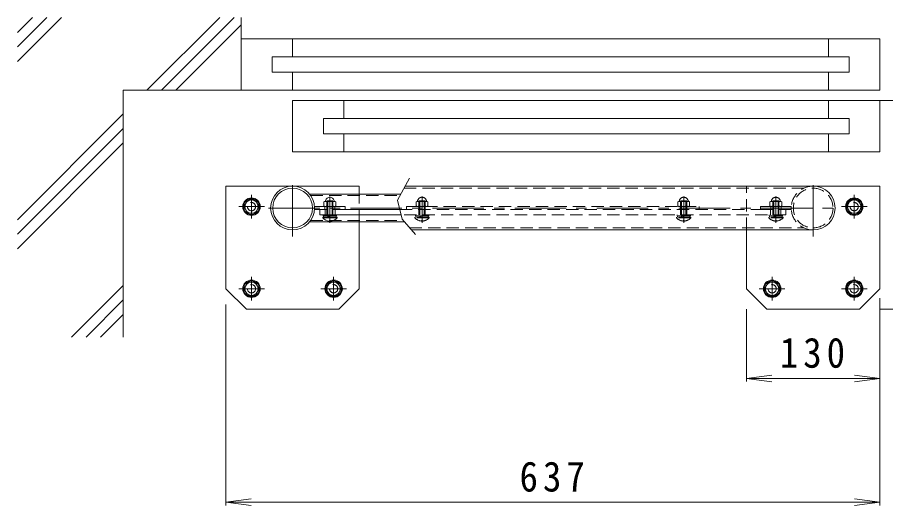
# Model space of a CAD drawing. Units: millimetres, scale not verified. Extents: x -816 to 1735, y -1360 to 1156.
# Drawn here: x -626 to 220, y 680 to 1156 of the extents above; entities that cross this region are included whole.
import ezdxf

# ---------------------------------------------------------------- set-up
doc = ezdxf.new("R2010")
doc.units = ezdxf.units.MM
doc.header["$LTSCALE"] = 10
for name, pattern in [('CHAIN1', [8, 5, -1, 1, -1]), ('DASHED1', [1.8, 1.2, -0.6]), ('DOUBLE_CHAIN1', [8.8, 5, -1, 0.6, -0.6, 0.6, -1])]:
    doc.linetypes.add(name, pattern=pattern)
for name, color, linetype, lineweight in [('0-0_通り芯', 4, 'Continuous', 9), ('0-1_躯体', 3, 'CHAIN1', 9), ('0-2_仕上', 6, 'Continuous', 5), ('0-4_その他', 7, 'Continuous', 9), ('0-5_寸法', 2, 'Continuous', 9), ('0-9', 2, 'Continuous', 9), ('0-A', 2, 'Continuous', 9), ('0-B', 2, 'Continuous', 9), ('0-E', 7, 'Continuous', 9), ('0-F', 7, 'Continuous', 9)]:
    doc.layers.add(name, color=color, linetype=linetype, lineweight=lineweight)
doc.styles.add('ＭＳ ゴシック', font='')
doc.styles.get('ＭＳ ゴシック').set_extended_font_data('MS Gothic')

msp = doc.modelspace()

# ---------------------------------------------------------------- linework, layer by layer
at = {"layer": '0-0_通り芯', "linetype": 'CHAIN1'}
for p, q in [((-357.75, 942.18), (-357.75, 1000.75)), ((149.55, 942.18), (149.55, 997.9)), ((-397.75, 982.72), (-397.75, 959.72)), ((189.55, 982.72), (189.55, 959.72)), ((-385.25, 971.22), (-410.26, 971.22)), ((-381.25, 969.87), (173.35, 969.87)), ((202.05, 971.22), (177.04, 971.22)), ((-397.75, 902.72), (-397.75, 879.72)), ((-317.75, 902.72), (-317.75, 879.72)), ((109.55, 902.72), (109.55, 879.72)), ((189.55, 902.72), (189.55, 879.72)), ((-385.25, 891.22), (-410.26, 891.22)), ((-305.25, 891.22), (-330.26, 891.22)), ((122.05, 891.22), (97.04, 891.22)), ((202.05, 891.22), (177.04, 891.22))]:
    msp.add_line(p, q, dxfattribs=at)
at = {"layer": '0-0_通り芯'}
for p, q in [((-422.75, 891.22), (-422.75, 991.22)), ((-248.08, 991.22), (214.55, 991.22)), ((214.55, 891.22), (214.55, 991.22)), ((-341.29, 983.47), (-252.3, 983.47)), ((-341.29, 956.27), (-248.71, 956.27)), ((-292.75, 891.22), (-292.75, 956.27)), ((-241.97, 948.52), (149.55, 948.52)), ((84.55, 891.22), (84.55, 948.52)), ((-422.75, 891.22), (-402.75, 871.22)), ((-312.75, 871.22), (-292.75, 891.22)), ((104.55, 871.22), (84.55, 891.22)), ((214.55, 891.22), (194.55, 871.22)), ((-312.75, 871.22), (-402.75, 871.22)), ((104.55, 871.22), (194.55, 871.22))]:
    msp.add_line(p, q, dxfattribs=at)
at = {"layer": '0-0_通り芯', "linetype": 'DASHED1'}
for p, q in [((84.55, 948.52), (84.55, 991.22)), ((-340.16, 981.97), (-253.12, 981.97)), ((-292.75, 956.27), (-292.75, 983.47)), ((-249.17, 989.22), (140.53, 989.22)), ((-340.16, 957.77), (-250.01, 957.77)), ((-243.71, 950.52), (140.53, 950.52))]:
    msp.add_line(p, q, dxfattribs=at)
at = {"layer": '0-0_通り芯'}
msp.add_lwpolyline([(-292.75, 983.47), (-292.75, 991.22), (-422.75, 991.22)], dxfattribs=at)
for radius in [21.35, 19.35]:
    msp.add_circle((-357.75, 969.87), radius, dxfattribs=at)
at = {"layer": '0-0_通り芯', "linetype": 'DASHED1'}
msp.add_circle((149.55, 969.87), 19.35, dxfattribs=at)
msp.add_arc((149.55, 969.87), 21.35, 90, 270, dxfattribs=at)
at = {"layer": '0-0_通り芯'}
msp.add_arc((149.55, 969.87), 21.35, 270, 90, dxfattribs=at)
at = {"layer": '0-1_躯体'}
for p, q in [((-321.4, 955.53), (-321.4, 981.21)), ((-231.6, 955.53), (-231.6, 981.21)), ((23.4, 955.53), (23.4, 981.21)), ((113.2, 955.53), (113.2, 981.21))]:
    msp.add_line(p, q, dxfattribs=at)
at = {"layer": '0-1_躯体', "linetype": 'Continuous'}
for p, q in [((-336.4, 971.37), (-306.4, 971.37)), ((-336.4, 968.37), (-336.4, 971.37)), ((-336.4, 968.37), (-324.4, 968.37)), ((-326.4, 968.37), (-326.4, 971.37)), ((-318.4, 968.37), (-306.4, 968.37)), ((-316.4, 968.37), (-316.4, 971.37)), ((-306.4, 968.37), (-306.4, 971.37))]:
    msp.add_line(p, q, dxfattribs=at)
at = {"layer": '0-1_躯体', "linetype": 'DASHED1'}
for p, q in [((-246.6, 971.37), (38.4, 971.37)), ((-246.6, 968.37), (-246.6, 971.37)), ((38.4, 968.37), (38.4, 971.37)), ((98.2, 968.37), (98.2, 971.37)), ((110.2, 968.37), (98.2, 968.37)), ((108.2, 968.37), (108.2, 971.37)), ((128.2, 968.37), (116.2, 968.37)), ((118.2, 968.37), (118.2, 971.37))]:
    msp.add_line(p, q, dxfattribs=at)
msp.add_lwpolyline([(128.2, 968.37), (128.2, 971.37), (98.2, 971.37)], dxfattribs=at)
at = {"layer": '0-2_仕上'}
for p, q in [((-331.1, 963.37), (-331.1, 968.37)), ((-326.1, 963.37), (-326.1, 968.37)), ((-316.1, 963.37), (-316.1, 968.37)), ((-306.4, 968.37), (-253.26, 968.37)), ((-331.1, 963.37), (-252.05, 963.37))]:
    msp.add_line(p, q, dxfattribs=at)
at = {"layer": '0-2_仕上', "linetype": 'DASHED1'}
for p, q in [((-253.26, 968.37), (98.2, 968.37)), ((107.9, 963.37), (107.9, 968.37)), ((117.9, 963.37), (117.9, 968.37)), ((122.9, 963.37), (122.9, 968.37)), ((122.9, 963.37), (-252.05, 963.37))]:
    msp.add_line(p, q, dxfattribs=at)
at = {"layer": '0-4_その他'}
for p, q in [((214.55, 680.14), (214.55, 882.05)), ((-422.75, 680.14), (-422.75, 875.81)), ((84.55, 800.8), (84.55, 871.22)), ((357.55, 871.22), (214.55, 871.22)), ((84.55, 803.8), (109.33, 807.06)), ((84.55, 803.8), (214.55, 803.8)), ((84.55, 803.8), (109.33, 800.54)), ((214.55, 803.8), (189.76, 807.06)), ((214.55, 803.8), (189.76, 800.54)), ((-422.75, 683.14), (-397.97, 686.4)), ((214.55, 683.14), (189.76, 686.4)), ((-422.75, 683.14), (-397.97, 679.88)), ((-422.75, 683.14), (214.55, 683.14)), ((214.55, 683.14), (189.76, 679.88))]:
    msp.add_line(p, q, dxfattribs=at)
at = {"layer": '0-5_寸法', "color": 7, "linetype": 'DOUBLE_CHAIN1'}
msp.add_line((214.55, 1074.61), (670.41, 1074.61), dxfattribs=at)
at = {"layer": '0-9'}
for centre, radius in [((-397.75, 971.22), 8.5), ((-397.75, 971.22), 7.7), ((189.55, 971.22), 8.5), ((189.55, 971.22), 7.7), ((-397.75, 891.22), 8.5), ((-397.75, 891.22), 7.7), ((-317.75, 891.22), 8.5), ((-317.75, 891.22), 7.7), ((109.55, 891.22), 8.5), ((109.55, 891.22), 7.7), ((189.55, 891.22), 8.5), ((189.55, 891.22), 7.7)]:
    msp.add_circle(centre, radius, dxfattribs=at)
at = {"layer": '0-A'}
for p, q in [((-326.17, 976.37), (-316.63, 976.37)), ((-325.65, 976.96), (-325.65, 977.34)), ((-324.29, 975.79), (-324.29, 971.94)), ((-318.52, 975.79), (-318.52, 971.94)), ((-317.15, 977.34), (-317.15, 976.96)), ((-316.9, 976.52), (-315.63, 975.79)), ((-315.63, 975.79), (-315.63, 971.94)), ((-326.17, 971.37), (-327.18, 971.94)), ((-324.4, 963.37), (-324.4, 971.37)), ((-323.53, 963.37), (-323.53, 971.37)), ((-319.27, 963.37), (-319.27, 971.37)), ((-318.4, 963.37), (-318.4, 971.37)), ((-316.63, 971.37), (-315.63, 971.94)), ((-314.4, 960.45), (-328.4, 960.45)), ((-327.9, 962.37), (-327.9, 963.37)), ((-314.9, 962.37), (-327.9, 962.37)), ((-327.5, 960.87), (-327.5, 962.37)), ((-323.4, 960.87), (-323.4, 962.37)), ((-322.4, 960.87), (-322.4, 962.37)), ((-321.88, 957.18), (-321.88, 957.8)), ((-315.3, 960.87), (-315.3, 962.37)), ((-314.9, 962.37), (-314.9, 963.37)), ((-314.4, 960.87), (-314.4, 960.45))]:
    msp.add_line(p, q, dxfattribs=at)
at = {"layer": '0-A', "linetype": 'DASHED1'}
for p, q in [((-324.4, 971.37), (-324.4, 976.87)), ((-318.4, 976.87), (-324.4, 976.87)), ((-323.53, 971.37), (-323.53, 976.87)), ((-319.27, 971.37), (-319.27, 976.87)), ((-318.4, 971.37), (-318.4, 976.87)), ((-236.37, 976.37), (-226.83, 976.37)), ((-235.85, 976.96), (-235.85, 977.34)), ((-234.6, 963.37), (-234.6, 976.87)), ((-228.6, 976.87), (-234.6, 976.87)), ((-234.49, 975.79), (-234.49, 971.94)), ((-233.73, 963.37), (-233.73, 976.87)), ((-229.47, 963.37), (-229.47, 976.87)), ((-228.72, 975.79), (-228.72, 971.94)), ((-228.6, 963.37), (-228.6, 976.87)), ((-227.35, 977.34), (-227.35, 976.96)), ((-227.1, 976.52), (-225.83, 975.79)), ((-225.83, 975.79), (-225.83, 971.94)), ((18.9, 976.52), (17.62, 975.79)), ((17.62, 975.79), (17.62, 971.94)), ((18.63, 976.37), (28.17, 976.37)), ((19.15, 976.96), (19.15, 977.34)), ((26.4, 976.87), (20.4, 976.87)), ((20.4, 963.37), (20.4, 976.87)), ((20.51, 975.79), (20.51, 971.94)), ((21.27, 963.37), (21.27, 976.87)), ((25.53, 963.37), (25.53, 976.87)), ((26.28, 975.79), (26.28, 971.94)), ((26.4, 963.37), (26.4, 976.87)), ((27.65, 977.34), (27.65, 976.96)), ((27.9, 976.52), (29.17, 975.79)), ((29.17, 975.79), (29.17, 971.94)), ((108.7, 976.52), (107.42, 975.79)), ((107.42, 975.79), (107.42, 971.94)), ((108.43, 976.37), (117.97, 976.37)), ((108.95, 976.96), (108.95, 977.34)), ((116.2, 976.87), (110.2, 976.87)), ((110.2, 963.37), (110.2, 976.87)), ((110.31, 975.79), (110.31, 971.94)), ((111.07, 963.37), (111.07, 976.87)), ((115.33, 963.37), (115.33, 976.87)), ((116.08, 975.79), (116.08, 971.94)), ((116.2, 963.37), (116.2, 976.87)), ((117.45, 977.34), (117.45, 976.96)), ((117.7, 976.52), (118.97, 975.79)), ((118.97, 975.79), (118.97, 971.94)), ((-236.37, 971.37), (-237.38, 971.94)), ((-226.83, 971.37), (-225.83, 971.94)), ((18.63, 971.37), (17.62, 971.94)), ((28.17, 971.37), (29.17, 971.94)), ((108.43, 971.37), (107.42, 971.94)), ((117.97, 971.37), (118.97, 971.94)), ((-224.6, 960.45), (-238.6, 960.45)), ((-238.1, 962.37), (-238.1, 963.37)), ((-225.1, 962.37), (-238.1, 962.37)), ((-237.7, 960.87), (-237.7, 962.37)), ((-233.6, 960.87), (-233.6, 962.37)), ((-232.6, 960.87), (-232.6, 962.37)), ((-232.08, 957.18), (-232.08, 957.8)), ((-225.5, 960.87), (-225.5, 962.37)), ((-225.1, 962.37), (-225.1, 963.37)), ((-224.6, 960.87), (-224.6, 960.45)), ((16.4, 960.87), (16.4, 960.45)), ((30.4, 960.87), (16.4, 960.87)), ((17.3, 960.87), (17.3, 962.37)), ((21.4, 960.87), (21.4, 962.37)), ((22.4, 960.87), (22.4, 962.37)), ((23.88, 957.8), (22.92, 957.8)), ((22.92, 957.18), (22.92, 957.8)), ((23.88, 957.18), (23.88, 957.8)), ((29.5, 960.87), (29.5, 962.37)), ((29.9, 962.37), (29.9, 963.37)), ((106.2, 960.87), (106.2, 960.45)), ((120.2, 960.87), (106.2, 960.87)), ((107.1, 960.87), (107.1, 962.37)), ((111.2, 960.87), (111.2, 962.37)), ((112.2, 960.87), (112.2, 962.37)), ((113.68, 957.8), (112.72, 957.8)), ((112.72, 957.18), (112.72, 957.8)), ((113.68, 957.18), (113.68, 957.8)), ((119.3, 960.87), (119.3, 962.37)), ((119.7, 962.37), (119.7, 963.37))]:
    msp.add_line(p, q, dxfattribs=at)
at = {"layer": '0-A'}
for points in [[(-325.9, 976.52), (-327.18, 975.79), (-327.18, 971.94)], [(-314.4, 960.87), (-328.4, 960.87), (-328.4, 960.45)], [(-320.92, 957.18), (-320.92, 957.8), (-321.88, 957.8)]]:
    msp.add_lwpolyline(points, dxfattribs=at)
at = {"layer": '0-A', "linetype": 'DASHED1'}
for points in [[(-236.1, 976.52), (-237.38, 975.79), (-237.38, 971.94)], [(-224.6, 960.87), (-238.6, 960.87), (-238.6, 960.45)], [(-231.12, 957.18), (-231.12, 957.8), (-232.08, 957.8)], [(30.4, 960.87), (30.4, 960.45), (16.4, 960.45)], [(29.9, 962.37), (16.9, 962.37), (16.9, 963.37)], [(120.2, 960.87), (120.2, 960.45), (106.2, 960.45)], [(119.7, 962.37), (106.7, 962.37), (106.7, 963.37)]]:
    msp.add_lwpolyline(points, dxfattribs=at)
at = {"layer": '0-A'}
for centre, radius, start, end in [((-326.17, 973.01), 3.36, 55.84544, 90), ((-326.15, 976.96), 0.5, 300.0011, 0), ((-321.4, 975.87), 4.5, 19.18785, 160.81424), ((-321.4, 968.88), 7.49, 67.32349, 112.67651), ((-316.63, 973.01), 3.36, 90, 124.15456), ((-316.65, 976.96), 0.5, 180, 239.9989), ((-326.17, 974.72), 3.36, 270, 304.15456), ((-321.4, 978.85), 7.49, 247.32349, 292.67651), ((-316.63, 974.72), 3.36, 235.84544, 270), ((-321.4, 966.27), 9.1, 219.71515, 266.98228), ((-321.4, 966.27), 9.1, 273.01741, 320.28485)]:
    msp.add_arc(centre, radius, start, end, dxfattribs=at)
at = {"layer": '0-A', "linetype": 'DASHED1'}
for centre, radius, start, end in [((-236.37, 973.01), 3.36, 55.84544, 90), ((-236.35, 976.96), 0.5, 300.0011, 0), ((-231.6, 975.87), 4.5, 19.18785, 160.81424), ((-231.6, 968.88), 7.49, 67.32349, 112.67651), ((-226.83, 973.01), 3.36, 90, 124.15456), ((-226.85, 976.96), 0.5, 180, 239.9989), ((18.63, 973.01), 3.36, 55.84544, 90), ((18.65, 976.96), 0.5, 300.0011, 0), ((23.4, 975.87), 4.5, 19.18785, 160.81424), ((23.4, 968.88), 7.49, 67.32349, 112.67651), ((28.17, 973.01), 3.36, 90, 124.15456), ((28.15, 976.96), 0.5, 180, 239.9989), ((108.43, 973.01), 3.36, 55.84544, 90), ((108.45, 976.96), 0.5, 300.0011, 0), ((113.2, 975.87), 4.5, 19.18785, 160.81424), ((113.2, 968.88), 7.49, 67.32349, 112.67651), ((117.97, 973.01), 3.36, 90, 124.15456), ((117.95, 976.96), 0.5, 180, 239.9989), ((-236.37, 974.72), 3.36, 270, 304.15456), ((-231.6, 978.85), 7.49, 247.32349, 292.67651), ((-226.83, 974.72), 3.36, 235.84544, 270), ((18.63, 974.72), 3.36, 270, 304.15456), ((23.4, 978.85), 7.49, 247.32349, 292.67651), ((28.17, 974.72), 3.36, 235.84544, 270), ((108.43, 974.72), 3.36, 270, 304.15456), ((113.2, 978.85), 7.49, 247.32349, 292.67651), ((117.97, 974.72), 3.36, 235.84544, 270), ((-231.6, 966.27), 9.1, 219.71515, 266.98228), ((-231.6, 966.27), 9.1, 273.01741, 320.28485), ((23.4, 966.27), 9.1, 219.71515, 266.98228), ((23.4, 966.27), 9.1, 273.01741, 320.28485), ((113.2, 966.27), 9.1, 219.71515, 266.98228), ((113.2, 966.27), 9.1, 273.01741, 320.28485)]:
    msp.add_arc(centre, radius, start, end, dxfattribs=at)
at = {"layer": '0-B'}
for p, q in [((-401.5, 977.72), (-405.26, 971.22)), ((-394, 977.72), (-401.5, 977.72)), ((-390.25, 971.22), (-394, 977.72)), ((-405.26, 971.22), (-401.5, 964.72)), ((-401.5, 964.72), (-394, 964.72)), ((-394, 964.72), (-390.25, 971.22)), ((-401.5, 897.72), (-405.26, 891.22)), ((-394, 897.72), (-401.5, 897.72)), ((-390.25, 891.22), (-394, 897.72)), ((-321.5, 897.72), (-325.26, 891.22)), ((-314, 897.72), (-321.5, 897.72)), ((-310.25, 891.22), (-314, 897.72)), ((-405.26, 891.22), (-401.5, 884.72)), ((-394, 884.72), (-390.25, 891.22)), ((-325.26, 891.22), (-321.5, 884.72)), ((-314, 884.72), (-310.25, 891.22)), ((-401.5, 884.72), (-394, 884.72)), ((-321.5, 884.72), (-314, 884.72))]:
    msp.add_line(p, q, dxfattribs=at)
for points in [[(193.3, 964.72), (197.05, 971.22), (193.3, 977.72), (185.8, 977.72), (182.04, 971.22), (185.8, 964.72)], [(113.3, 884.72), (117.05, 891.22), (113.3, 897.72), (105.8, 897.72), (102.04, 891.22), (105.8, 884.72)], [(193.3, 884.72), (197.05, 891.22), (193.3, 897.72), (185.8, 897.72), (182.04, 891.22), (185.8, 884.72)]]:
    msp.add_lwpolyline(points, close=True, dxfattribs=at)
for centre in [(-397.75, 971.22), (189.55, 971.22), (-397.75, 891.22), (-317.75, 891.22), (109.55, 891.22), (189.55, 891.22)]:
    msp.add_circle(centre, 6.5, dxfattribs=at)
at = {"layer": '0-B', "linetype": 'DASHED1'}
for centre in [(-397.75, 971.22), (189.55, 971.22), (-397.75, 891.22), (-317.75, 891.22), (109.55, 891.22), (189.55, 891.22)]:
    msp.add_circle(centre, 4, dxfattribs=at)
at = {"layer": '0-E'}
for p, q in [((-611.3, 1155.66), (-625.91, 1141.06)), ((-597.16, 1155.66), (-625.91, 1126.92)), ((-583.02, 1155.66), (-625.91, 1112.77)), ((-428.64, 1155.66), (-499.7, 1084.61)), ((-414.5, 1155.66), (-485.56, 1084.61)), ((-407.75, 1084.61), (-407.75, 1155.66)), ((-407.75, 1148.27), (-471.42, 1084.61)), ((214.55, 1134.61), (-407.75, 1134.61)), ((-357.75, 1117.11), (-357.75, 1134.61)), ((164.55, 1117.11), (164.55, 1134.61)), ((214.55, 1084.61), (214.55, 1134.61)), ((-377.75, 1117.11), (184.55, 1117.11)), ((-377.75, 1102.11), (-377.75, 1117.11)), ((184.55, 1102.11), (184.55, 1117.11)), ((-377.75, 1102.11), (184.55, 1102.11)), ((-357.75, 1084.61), (-357.75, 1102.11)), ((164.55, 1084.61), (164.55, 1102.11)), ((214.55, 1084.61), (-522.75, 1084.61)), ((-522.75, 844.15), (-522.75, 1084.61)), ((214.55, 1074.61), (-357.75, 1074.61)), ((-357.75, 1024.61), (-357.75, 1074.61)), ((-307.75, 1057.11), (-307.75, 1074.61)), ((164.55, 1057.11), (164.55, 1074.61)), ((214.55, 1024.61), (214.55, 1074.61)), ((-522.75, 1061.56), (-625.91, 958.4)), ((-327.75, 1057.11), (184.55, 1057.11)), ((-327.75, 1042.11), (-327.75, 1057.11)), ((184.55, 1042.11), (184.55, 1057.11)), ((-522.75, 1047.41), (-625.91, 944.26)), ((-327.75, 1042.11), (184.55, 1042.11)), ((-307.75, 1024.61), (-307.75, 1042.11)), ((164.55, 1024.61), (164.55, 1042.11)), ((-522.75, 1033.27), (-625.91, 930.12)), ((214.55, 1024.61), (-357.75, 1024.61)), ((-522.75, 894.49), (-573.09, 844.15)), ((-522.75, 880.35), (-558.95, 844.15)), ((-522.75, 866.21), (-544.81, 844.15))]:
    msp.add_line(p, q, dxfattribs=at)
at = {"layer": '0-F'}
for p, q in [((-243.85, 998.96), (-255.49, 977.62)), ((-255.49, 977.62), (-250.97, 958.87)), ((-250.97, 958.87), (-238.03, 943.99))]:
    msp.add_line(p, q, dxfattribs=at)

# ---------------------------------------------------------------- texts
at = {"layer": '0-4_その他', "color": 2, "char_height": 29.33, "attachment_point": 7, "style": 'ＭＳ ゴシック'}
for s, insert in [('\\T1.27;\\W0.9;130', (117.05, 813.8)), ('\\T1.27;\\W0.9;637', (-136.6, 693.14))]:
    msp.add_mtext(s, dxfattribs=dict(at, insert=insert))

doc.saveas('drawing.dxf')
